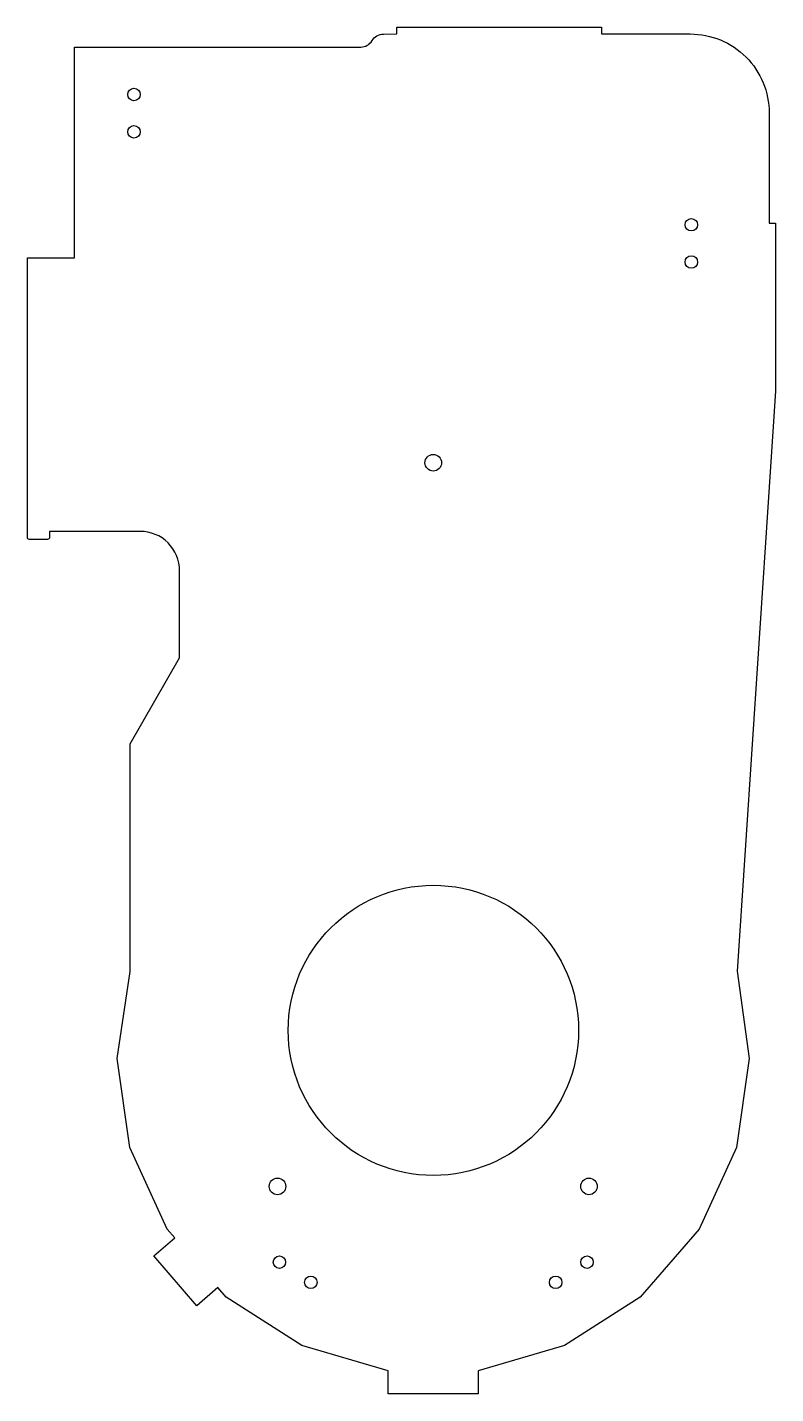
# Model space of a CAD drawing. Header units: millimetres. Extents: x 504 to 865, y -332 to 327.
import ezdxf

# ---------------------------------------------------------------- set-up
doc = ezdxf.new("R2010")
doc.units = ezdxf.units.MM
doc.layers.get('0').update_dxf_attribs({"linetype": 'CONTINUOUS'})

msp = doc.modelspace()

# ---------------------------------------------------------------- linework, layer by layer
msp.add_lwpolyline([(682.47, 327.11), (781.1, 327.11), (781.1, 323.9), (823.88, 323.9, -0.414214), (861.98, 285.8), (861.98, 284.01, -0.008545), (862, 282.6), (862, 232.6), (865.1, 232.6), (865.1, 151.6), (846.5, -128.39), (852.4, -170.4), (846.23, -213.34), (828.21, -252.79), (799.8, -285.58), (763.31, -309.03), (721.69, -321.25), (721.69, -332.2), (678.31, -332.2), (678.31, -321.25), (636.69, -309.03), (600.2, -285.58), (596.21, -280.97), (586.03, -289.79), (565.21, -265.76), (575.39, -256.94), (571.79, -252.79), (553.77, -213.34), (547.6, -170.4), (553.8, -128.48), (553.8, -18.7), (577.7, 22.8), (577.7, 64.9, 0.414214), (558.7, 83.9), (515, 83.9), (515, 81, -0.414214), (514, 80), (505.3, 80, -0.414214), (504.3, 81), (504.3, 215.9), (527, 215.9), (527, 317.6), (665.08, 317.6, 0.265763), (670.51, 320.71, -0.264134), (675.98, 323.86), (682.5, 323.9), (682.47, 323.9)], format="xyb", close=True)
for centre, radius in [((555.7, 294.7), 3), ((555.7, 276.7), 3), ((824.43, 231.85), 3), ((824.43, 213.85), 3), ((700, 117), 4), ((700.08, -156.9), 70), ((624.9, -232.2), 4), ((775.1, -232.2), 4), ((625.83, -268.76), 3), ((774.17, -268.76), 3), ((640.97, -278.49), 3), ((759.03, -278.49), 3)]:
    msp.add_circle(centre, radius)

doc.saveas('drawing.dxf')
